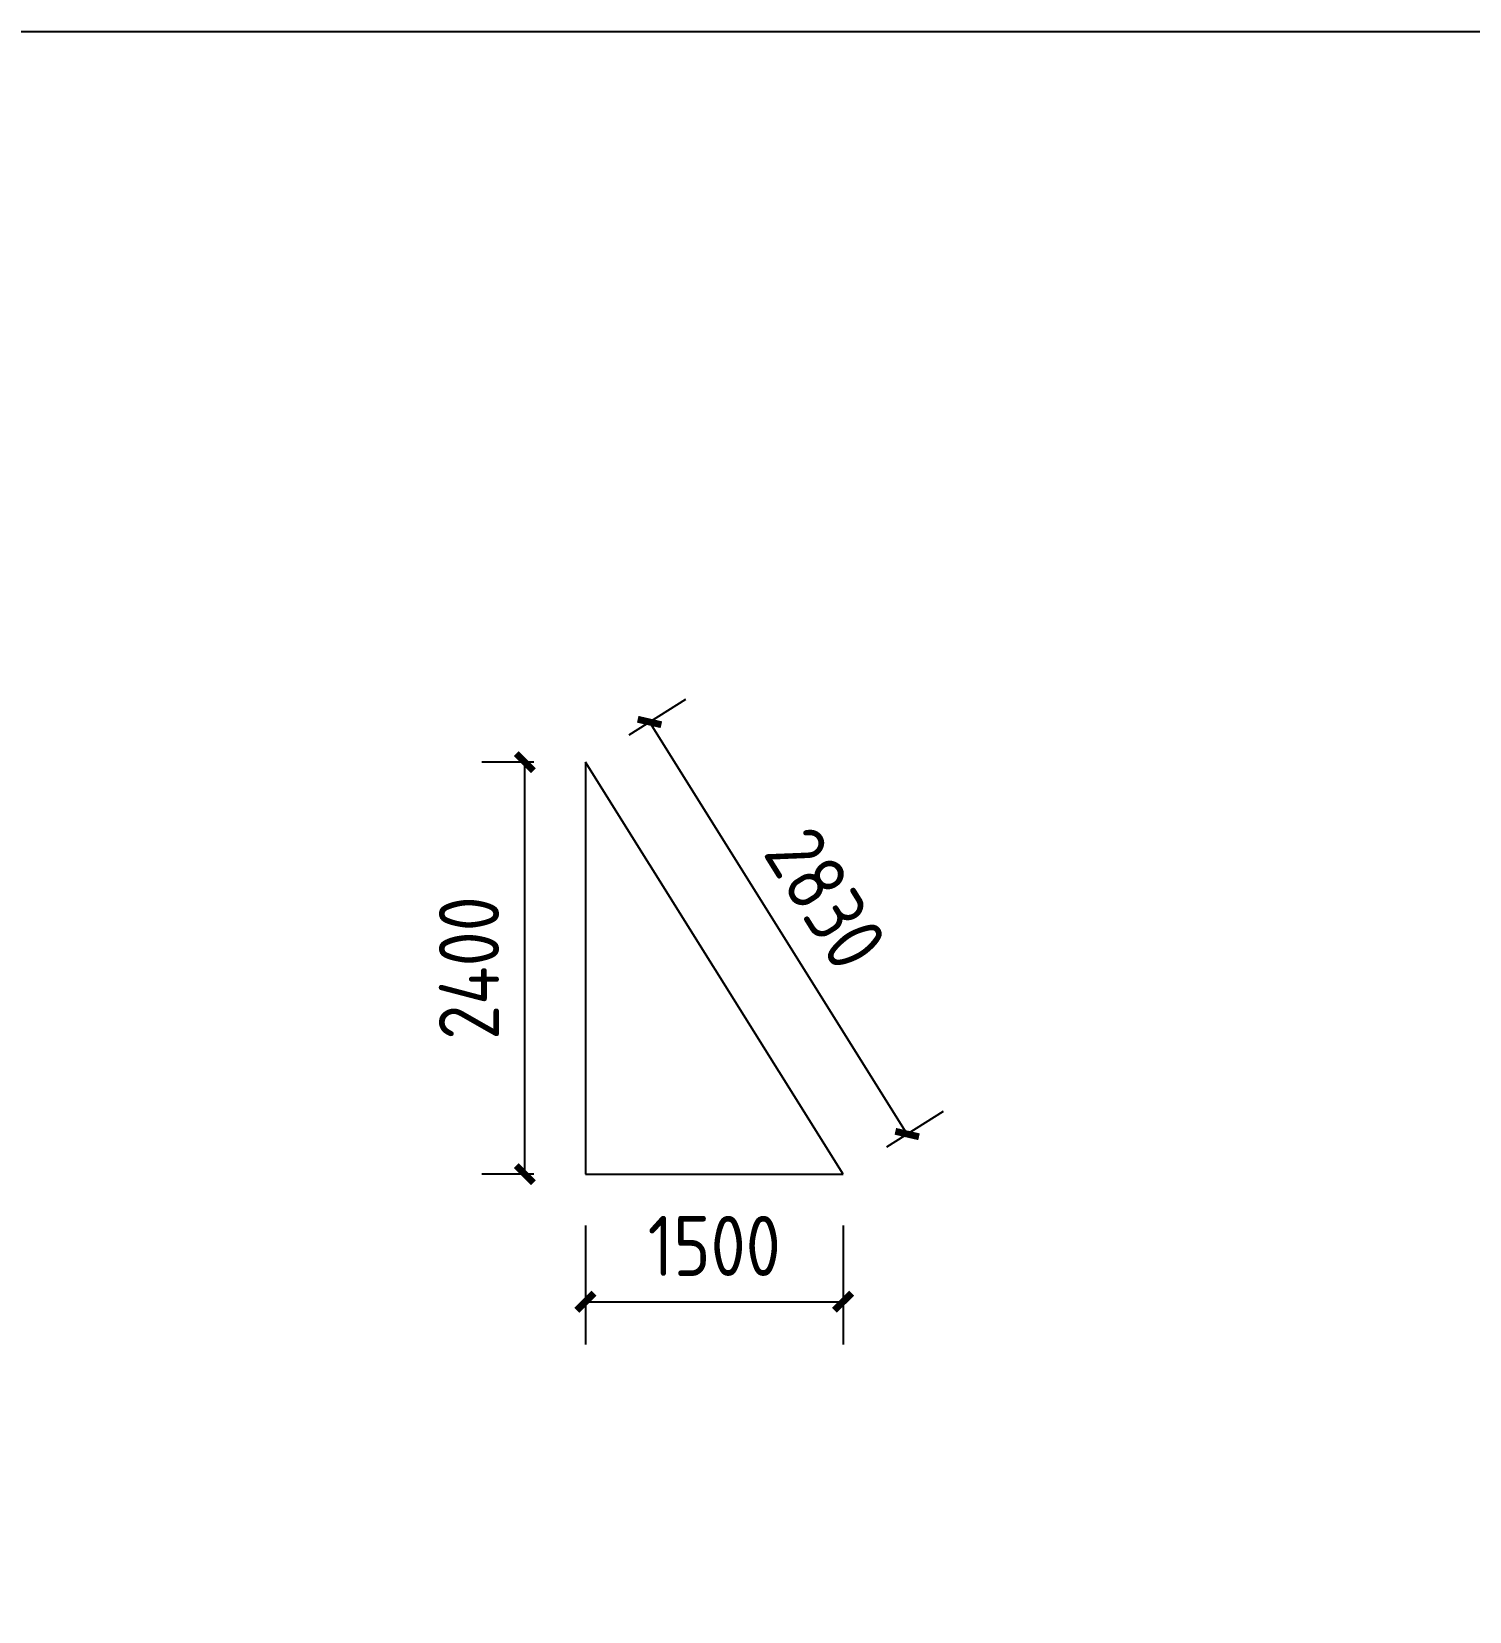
# Model space of a CAD drawing. Extents: x 411778 to 673094, y -11605 to 324395.
# Drawn here: x 643843 to 652214, y 63193 to 72395 of the extents above; entities that cross this region are included whole.
import ezdxf

# ---------------------------------------------------------------- set-up
doc = ezdxf.new("R2010")
doc.units = 0
doc.header["$LTSCALE"] = 1000
doc.header["$MEASUREMENT"] = 0
doc.styles.get("Standard").update_dxf_attribs({"font": 'gbenor.shx', "bigfont": 'gbcbig.shx'})
doc.dimstyles.get("Standard").update_dxf_attribs({"dimscale": 100, "dimtxt": 3.5, "dimasz": 1, "dimexe": 2.5, "dimexo": 3, "dimgap": 1.5, "dimtad": 1, "dimdec": 0, "dimzin": 0, "dimdsep": 46, "dimtxsty": 'Standard', "dimblk": 'ARCHTICK', "dimcen": 0.09, "dimadec": 0, "dimazin": 0, "dimtfac": 1, "dimtdec": 0, "dimtix": 1, "dimtmove": 2, "dimatfit": 3, "dimfxl": 1, "dimtolj": 1, "dimtzin": 0, "dimarcsym": 0})

# ---------------------------------------------------------------- blocks, each defined once
blk = doc.blocks.new('_ArchTick')
at = {"color": 0, "linetype": 'ByBlock', "const_width": 0.4}
blk.add_lwpolyline([(-0.5, -0.5), (0.5, 0.5)], dxfattribs=at)
blk = doc.blocks.new('*D1933')
at = {"color": 3, "lineweight": -2}
for p, q in [((646768, 68140.5), (646465, 68140.5)), ((646715, 65740.5), (646715, 68140.5)), ((646768, 65740.5), (646465, 65740.5))]:
    blk.add_line(p, q, dxfattribs=at)
at = {"layer": 'Defpoints', "color": 0}
for p in [(646715, 68140.5), (647068, 68140.5), (647068, 65740.5)]:
    blk.add_point(p, dxfattribs=at)
at = {"color": 3, "lineweight": -2, "xscale": 100, "yscale": 100, "zscale": 100}
for p, rotation in [((646715, 68140.5), 90), ((646715, 65740.5), 270)]:
    blk.add_blockref('_ArchTick', p, dxfattribs=dict(at, rotation=rotation))
at = {"color": 0, "insert": (646390, 66940.5), "char_height": 350, "attachment_point": 5, "rotation": 90}
blk.add_mtext('\\A1;2400', dxfattribs=at)
blk = doc.blocks.new('*D1934')
at = {"color": 3, "lineweight": -2}
for p, q in [((647068, 65440.5), (647068, 64747)), ((648568, 65440.5), (648568, 64747)), ((647068, 64997), (648568, 64997))]:
    blk.add_line(p, q, dxfattribs=at)
at = {"layer": 'Defpoints', "color": 0}
for p in [(647068, 65740.5), (648568, 65740.5), (648568, 64997)]:
    blk.add_point(p, dxfattribs=at)
at = {"color": 3, "lineweight": -2, "xscale": 100, "yscale": 100, "zscale": 100, "rotation": 180}
blk.add_blockref('_ArchTick', (647068, 64997), dxfattribs=at)
at = {"color": 3, "lineweight": -2, "xscale": 100, "yscale": 100, "zscale": 100}
blk.add_blockref('_ArchTick', (648568, 64997), dxfattribs=at)
at = {"color": 0, "insert": (647818, 65322), "char_height": 350, "attachment_point": 5}
blk.add_mtext('\\A1;1500', dxfattribs=at)
blk = doc.blocks.new('*D1935')
at = {"color": 3, "lineweight": -2}
for p, q in [((647322.4, 68299.5), (647653.2, 68506.2)), ((648941.2, 65973.7), (647441.2, 68373.7)), ((648822.4, 65899.5), (649153.2, 66106.2))]:
    blk.add_line(p, q, dxfattribs=at)
at = {"layer": 'Defpoints', "color": 0}
for p in [(647441.2, 68373.7), (647068, 68140.5), (648568, 65740.5)]:
    blk.add_point(p, dxfattribs=at)
at = {"color": 3, "lineweight": -2, "xscale": 100, "yscale": 100, "zscale": 100}
for p, rotation in [((647441.2, 68373.7), 122.0053832080835), ((648941.2, 65973.7), 302.0053832080835)]:
    blk.add_blockref('_ArchTick', p, dxfattribs=dict(at, rotation=rotation))
at = {"color": 0, "insert": (648466.8, 67346), "char_height": 350, "attachment_point": 5, "rotation": 302.00538}
blk.add_mtext('\\A1;2830', dxfattribs=at)

msp = doc.modelspace()

# ---------------------------------------------------------------- linework, layer by layer
for p, q in [((647068, 68140.5), (647068, 65740.5)), ((648568, 65740.5), (647068, 68140.5)), ((647068, 65740.5), (648568, 65740.5))]:
    msp.add_line(p, q)
msp.add_lwpolyline([(643393.5, 72395), (652389, 72395), (652389, 9395), (643393.5, 9395)], close=True)

# ---------------------------------------------------------------- dimensions: what is measured, and where the dimension line sits
for p1, p2, distance, picture, middle in [((648568, 65740.5), (647068, 68140.5), -440.1, '*D1935', (648466.8, 67346)), ((647068, 65740.5), (647068, 68140.5), 353, '*D1933', (646390, 66940.5)), ((647068, 65740.5), (648568, 65740.5), -743.5, '*D1934', (647818, 65322))]:
    dim = msp.add_aligned_dim(p1=p1, p2=p2, distance=distance, dimstyle='Standard', override={"dimclrd": 3, "dimclre": 3})
    dim.commit()
    dim.dimension.update_dxf_attribs({"geometry": picture, "text_midpoint": middle})

doc.saveas('drawing.dxf')
